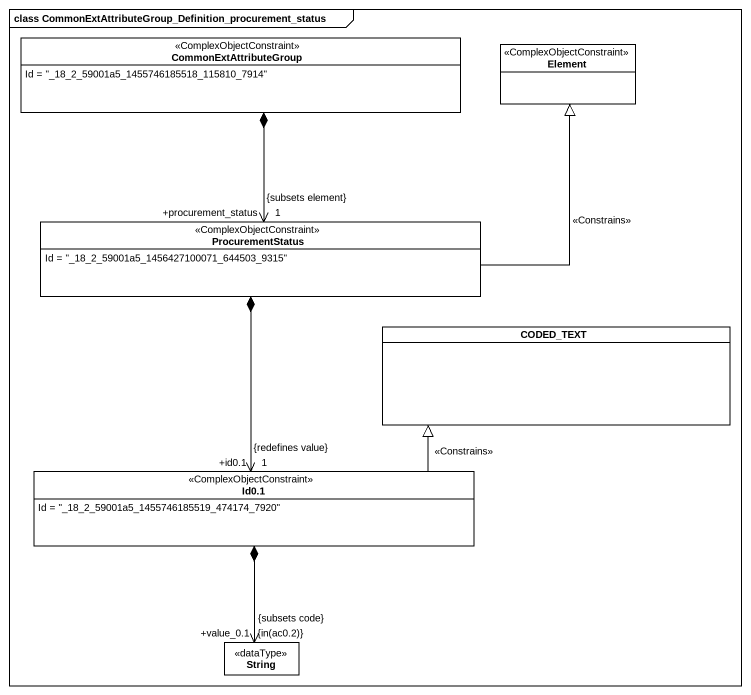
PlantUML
@startuml
mainframe class CommonExtAttributeGroup_Definition_procurement_status
hide circle
hide empty members
class CommonExtAttributeGroup <<ComplexObjectConstraint>> {
  Id = "_18_2_59001a5_1455746185518_115810_7914"
}
class Element <<ComplexObjectConstraint>>
class ProcurementStatus <<ComplexObjectConstraint>> {
  Id = "_18_2_59001a5_1456427100071_644503_9315"
}
class CODED_TEXT
class "Id0.1" as Id0_1 <<ComplexObjectConstraint>> {
  Id = "_18_2_59001a5_1455746185519_474174_7920"
}
class String <<dataType>>
CommonExtAttributeGroup *--> "+procurement_status\n1\n{subsets element}" ProcurementStatus
ProcurementStatus -up-|> Element : <<Constrains>>
ProcurementStatus *--> "1\n{redefines value}\n+id0.1" Id0_1
Id0_1 -right-|> CODED_TEXT : <<Constrains>>
Id0_1 *--> "{subsets code}\n{in(ac0.2)}\n+value_0.1" String
@enduml
